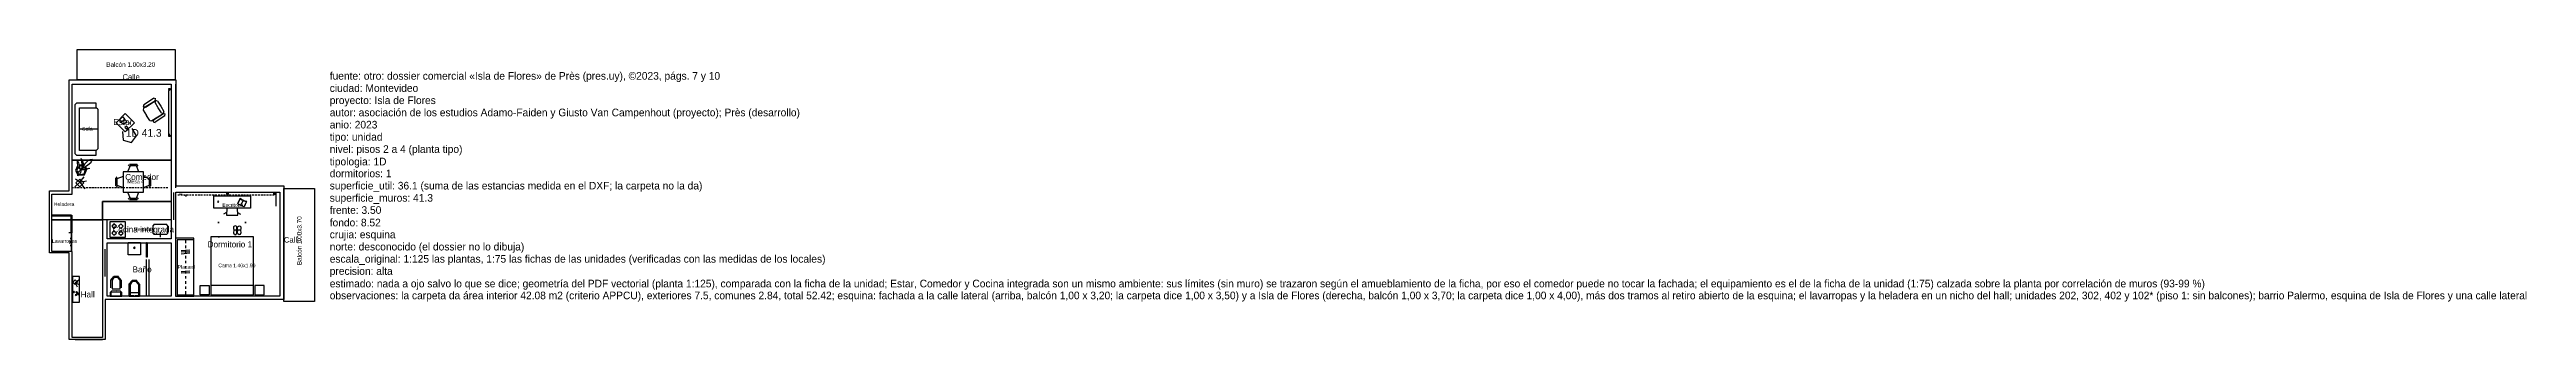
# Model space of a CAD drawing. Header units: metres. Extents: x 0 to 81.1, y 0 to 9.5.
import ezdxf

# ---------------------------------------------------------------- set-up
doc = ezdxf.new("R2010")
doc.units = ezdxf.units.M
for name, color, linetype in [('Trazo_Cotas', 9, 'Continuous'), ('Trazo_Datos', 7, 'Continuous'), ('Trazo_Entrada', 1, 'Continuous'), ('Trazo_Equipamiento', 8, 'Continuous'), ('Trazo_Estancias', 3, 'Continuous'), ('Trazo_Fachada', 30, 'Continuous'), ('Trazo_Puertas', 1, 'Continuous'), ('Trazo_Unidad', 7, 'Continuous'), ('Trazo_Ventanas', 5, 'Continuous')]:
    doc.layers.add(name, color=color, linetype=linetype)

msp = doc.modelspace()

# ---------------------------------------------------------------- linework, layer by layer
at = {"layer": 'Trazo_Cotas'}
for points in [[(0.91, 8.52), (0.91, 9.51), (4.12, 9.51), (4.12, 8.52)], [(7.68, 1.25), (7.68, 4.95), (8.68, 4.95), (8.68, 1.25)]]:
    msp.add_lwpolyline(points, close=True, dxfattribs=at)
at = {"layer": 'Trazo_Entrada'}
msp.add_line((0.84, 0), (1.73, 0), dxfattribs=at)
at = {"layer": 'Trazo_Equipamiento', "color": 8}
for p, q in [((3.91, 6.74), (3.91, 8.17)), ((0.79, 4.97), (0.73, 4.97)), ((0.88, 4.97), (0.82, 4.97)), ((0.98, 4.97), (0.91, 4.97)), ((1.07, 4.97), (1.01, 4.97)), ((1.16, 4.97), (1.1, 4.97)), ((1.26, 4.97), (1.19, 4.97)), ((1.35, 4.97), (1.29, 4.97)), ((1.45, 4.97), (1.38, 4.97)), ((1.54, 4.97), (1.47, 4.97)), ((1.63, 4.97), (1.57, 4.97)), ((1.72, 4.97), (1.66, 4.97)), ((1.82, 4.97), (1.76, 4.97)), ((1.91, 4.97), (1.85, 4.97)), ((2.01, 4.97), (1.94, 4.97)), ((2.1, 4.97), (2.04, 4.97)), ((2.19, 4.97), (2.13, 4.97)), ((2.29, 4.97), (2.23, 4.97)), ((2.38, 4.97), (2.32, 4.97)), ((2.47, 4.97), (2.41, 4.97)), ((2.57, 4.97), (2.51, 4.97)), ((2.66, 4.97), (2.6, 4.97)), ((2.76, 4.97), (2.69, 4.97)), ((2.85, 4.97), (2.79, 4.97)), ((2.94, 4.97), (2.88, 4.97)), ((3.04, 4.97), (2.98, 4.97)), ((3.13, 4.97), (3.07, 4.97)), ((3.23, 4.97), (3.16, 4.97)), ((3.32, 4.97), (3.26, 4.97)), ((3.41, 4.97), (3.35, 4.97)), ((3.51, 4.97), (3.45, 4.97)), ((3.6, 4.97), (3.54, 4.97)), ((3.69, 4.97), (3.63, 4.97)), ((3.79, 4.97), (3.73, 4.97)), ((3.88, 4.97), (3.82, 4.97)), ((4.26, 4.73), (4.2, 4.73)), ((4.36, 4.73), (4.3, 4.73)), ((4.45, 4.73), (4.39, 4.73)), ((4.55, 4.73), (4.48, 4.73)), ((4.64, 4.73), (4.58, 4.73)), ((4.73, 4.73), (4.67, 4.73)), ((4.83, 4.73), (4.77, 4.73)), ((4.92, 4.73), (4.86, 4.73)), ((5.01, 4.73), (4.95, 4.73)), ((5.11, 4.73), (5.05, 4.73)), ((5.2, 4.73), (5.14, 4.73)), ((5.3, 4.73), (5.23, 4.73)), ((5.39, 4.73), (5.33, 4.73)), ((5.48, 4.73), (5.42, 4.73)), ((5.58, 4.73), (5.52, 4.73)), ((5.67, 4.73), (5.61, 4.73)), ((5.77, 4.73), (5.7, 4.73)), ((5.86, 4.73), (5.8, 4.73)), ((5.95, 4.73), (5.89, 4.73)), ((6.05, 4.73), (5.99, 4.73)), ((6.14, 4.73), (6.08, 4.73)), ((6.23, 4.73), (6.17, 4.73)), ((6.33, 4.73), (6.27, 4.73)), ((6.42, 4.73), (6.36, 4.73)), ((6.52, 4.73), (6.45, 4.73)), ((6.61, 4.73), (6.55, 4.73)), ((6.7, 4.73), (6.64, 4.73)), ((6.8, 4.73), (6.74, 4.73)), ((6.89, 4.73), (6.83, 4.73)), ((6.99, 4.73), (6.92, 4.73)), ((7.08, 4.73), (7.01, 4.73)), ((7.17, 4.73), (7.11, 4.73)), ((7.27, 4.73), (7.21, 4.73)), ((7.36, 4.73), (7.3, 4.73)), ((7.43, 4.37), (7.43, 4.83)), ((0.72, 3.29), (0.72, 3.35)), ((3.98, 3.92), (1.88, 3.92)), ((3.43, 3.78), (3.39, 3.74)), ((3.39, 3.48), (3.39, 3.74)), ((3.39, 3.48), (3.43, 3.44)), ((3.43, 3.78), (3.83, 3.78)), ((3.62, 3.44), (3.43, 3.44)), ((3.62, 3.53), (3.62, 3.36)), ((3.64, 3.36), (3.64, 3.53)), ((3.83, 3.44), (3.64, 3.44)), ((3.87, 3.74), (3.83, 3.78)), ((3.83, 3.44), (3.87, 3.48)), ((3.87, 3.74), (3.87, 3.48)), ((0.63, 2.9), (0.72, 2.9)), ((0.69, 3.23), (0.69, 3.16)), ((0.72, 3.16), (0.72, 3.23)), ((0.72, 3.16), (0.72, 3.23)), ((0.72, 3.04), (0.72, 3.1)), ((0.72, 2.9), (0.72, 2.98)), ((3.18, 1.42), (3.18, 2.62)), ((3.26, 1.42), (3.26, 2.62)), ((2.1, 2.07), (2, 1.95)), ((2.11, 2.03), (2.05, 1.95)), ((2.05, 1.95), (2.05, 1.66)), ((2.05, 1.66), (2.31, 1.66)), ((2.26, 2.07), (2.11, 2.07)), ((2.25, 2.03), (2.11, 2.03)), ((2.31, 1.95), (2.24, 2.03)), ((2.35, 1.95), (2.25, 2.07)), ((2.31, 1.66), (2.31, 1.95)), ((2.71, 1.94), (2.6, 1.82)), ((2.6, 1.81), (2.6, 1.42)), ((2.71, 1.9), (2.65, 1.82)), ((2.65, 1.43), (2.65, 1.81)), ((2.86, 1.94), (2.71, 1.94)), ((2.85, 1.9), (2.71, 1.9)), ((2.91, 1.82), (2.84, 1.9)), ((2.95, 1.82), (2.85, 1.94)), ((2.91, 1.81), (2.91, 1.43)), ((2.03, 1.59), (1.99, 1.54)), ((1.99, 1.54), (1.99, 1.42)), ((2.02, 1.42), (2.02, 1.54)), ((2.04, 1.55), (2.18, 1.56)), ((2.18, 1.56), (2.33, 1.55)), ((2.37, 1.54), (2.32, 1.59)), ((2.34, 1.42), (2.34, 1.54)), ((2.61, 1.42), (2.95, 1.42)), ((2.76, 1.43), (2.66, 1.43)), ((2.89, 1.53), (2.67, 1.53)), ((2.91, 1.43), (2.8, 1.43))]:
    msp.add_line(p, q, dxfattribs=at)
at = {"layer": 'Trazo_Equipamiento', "color": 9}
for p, q in [((0.88, 7.75), (0.83, 7.7)), ((0.83, 7.7), (0.83, 6.1)), ((1.53, 7.75), (0.88, 7.75)), ((1.58, 7.55), (1.53, 7.6)), ((1.58, 7.55), (1.58, 6.25)), ((3.09, 7.7), (3.07, 7.63)), ((3.07, 7.64), (3.14, 7.62)), ((3.08, 7.59), (3.07, 7.52)), ((3.07, 7.52), (3.18, 7.35)), ((3.47, 7.83), (3.08, 7.59)), ((3.41, 7.9), (3.09, 7.7)), ((3.14, 7.62), (3.46, 7.83)), ((3.29, 7.18), (3.18, 7.35)), ((3.74, 7.41), (3.35, 7.17)), ((3.48, 7.89), (3.41, 7.91)), ((3.41, 7.2), (3.73, 7.41)), ((3.46, 7.83), (3.47, 7.89)), ((3.78, 7.33), (3.46, 7.13)), ((3.79, 7.39), (3.73, 7.41)), ((3.78, 7.33), (3.79, 7.4)), ((1.58, 6.9), (0.98, 6.9)), ((2.29, 7.2), (2.39, 7.3)), ((2.29, 7.2), (2.35, 7.13)), ((2.35, 7.13), (2.42, 7.06)), ((2.46, 7.22), (2.36, 7.13)), ((2.46, 7.22), (2.36, 7.13)), ((2.4, 7.3), (2.46, 7.23)), ((2.42, 7.05), (2.53, 7.15)), ((2.46, 7.23), (2.53, 7.15)), ((3.29, 7.18), (3.35, 7.17)), ((3.41, 7.2), (3.39, 7.14)), ((3.39, 7.14), (3.46, 7.12)), ((0.83, 6.1), (0.88, 6.05)), ((1.05, 5.73), (0.98, 5.72)), ((1.05, 5.69), (0.98, 5.68)), ((1.53, 6.2), (1.58, 6.25)), ((2.62, 5.68), (2.58, 5.73)), ((2.87, 5.74), (2.62, 5.74)), ((2.87, 5.68), (2.9, 5.73)), ((0.99, 5.16), (0.83, 5.01)), ((0.99, 5.16), (0.85, 5.26)), ((0.99, 5.16), (1.13, 5.33)), ((0.99, 5.16), (1.21, 5.2)), ((0.99, 5.16), (1.16, 4.94)), ((1.18, 5.59), (1.14, 5.65)), ((1.22, 5.6), (1.17, 5.68)), ((2.16, 5.29), (2.16, 5.04)), ((2.22, 5.29), (2.18, 5.33)), ((2.22, 5.04), (2.18, 5)), ((3.26, 5.29), (3.31, 5.33)), ((3.26, 5.04), (3.31, 5)), ((3.32, 5.04), (3.32, 5.29)), ((2.62, 4.65), (2.58, 4.6)), ((2.62, 4.59), (2.87, 4.59)), ((2.87, 4.65), (2.9, 4.6)), ((5.8, 4.17), (5.7, 4.11)), ((6.16, 4.17), (6.26, 4.11)), ((6.27, 4.41), (6.36, 4.57)), ((4.46, 3.16), (4.46, 3.27)), ((6.13, 3.59), (6.04, 3.59)), ((6.26, 3.59), (6.17, 3.59)), ((4.6, 2.93), (4.31, 2.91)), ((4.6, 2.93), (4.31, 2.91)), ((4.6, 2.88), (4.31, 2.86)), ((4.6, 2.88), (4.31, 2.86)), ((4.6, 2.83), (4.31, 2.8)), ((4.6, 2.83), (4.31, 2.8)), ((4.46, 3), (4.46, 3.08)), ((4.46, 2.83), (4.46, 2.91)), ((4.46, 2.66), (4.46, 2.74)), ((4.46, 2.5), (4.46, 2.58)), ((0.84, 1.86), (0.97, 1.97)), ((0.84, 1.86), (0.97, 1.8)), ((0.84, 1.86), (0.9, 1.73)), ((4.6, 2.24), (4.31, 2.22)), ((4.6, 2.24), (4.31, 2.22)), ((4.6, 2.19), (4.31, 2.17)), ((4.6, 2.19), (4.31, 2.17)), ((4.46, 2.33), (4.46, 2.41)), ((4.46, 2.16), (4.46, 2.25)), ((4.46, 2), (4.46, 2.08)), ((4.46, 1.83), (4.46, 1.91)), ((4.46, 1.66), (4.46, 1.74)), ((6.68, 1.77), (5.28, 1.77)), ((4.46, 1.47), (4.46, 1.58))]:
    msp.add_line(p, q, dxfattribs=at)
at = {"layer": 'Trazo_Equipamiento', "color": 8}
for points in [[(3.95, 8.23), (3.95, 8.2), (3.91, 8.2), (3.91, 8.23)], [(3.91, 8.15), (3.92, 8.15), (3.92, 8.19), (3.95, 8.19), (3.95, 8.2), (3.91, 8.2)], [(3.91, 6.74), (3.92, 6.74), (3.92, 6.7), (3.91, 6.7)], [(3.95, 6.7), (3.95, 6.66), (3.91, 6.66), (3.91, 6.7)], [(0.71, 4.06), (0.71, 4.08), (0.06, 4.08), (0.06, 4.06)], [(0.71, 3.5), (0.71, 4.08), (0.73, 4.08), (0.73, 3.5)], [(5.85, 4.8), (5.85, 4.76), (5.81, 4.76), (5.81, 4.8)], [(5.86, 4.76), (5.86, 4.8), (5.85, 4.8), (5.85, 4.76)], [(7.39, 4.8), (7.39, 4.76), (7.35, 4.76), (7.35, 4.8)], [(7.35, 4.76), (7.35, 4.8), (7.35, 4.76)], [(0.71, 3.5), (0.71, 2.9), (0.73, 2.9), (0.73, 3.5)], [(2.49, 3.36), (2.49, 3.86), (1.97, 3.86), (1.97, 3.36)], [(2.11, 3.79), (2.04, 3.72), (2.11, 3.64), (2.19, 3.72)], [(2.11, 3.57), (2.04, 3.49), (2.11, 3.42), (2.19, 3.49)], [(2.34, 3.79), (2.26, 3.72), (2.34, 3.64), (2.41, 3.72)], [(2.34, 3.57), (2.26, 3.49), (2.34, 3.42), (2.41, 3.49)], [(2.98, 3.18), (2.98, 2.78), (2.58, 2.78), (2.58, 3.18)], [(2.78, 2.98), (2.81, 3.01), (2.78, 3.04), (2.75, 3.01)], [(3.2, 3.18), (3.2, 2.7), (3.18, 2.7), (3.18, 3.18)]]:
    msp.add_lwpolyline(points, close=True, dxfattribs=at)
at = {"layer": 'Trazo_Equipamiento', "color": 9}
for points in [[(0.88, 6.05), (1.53, 6.05), (1.53, 6.2), (0.98, 6.2), (0.98, 7.6), (1.53, 7.6), (1.53, 7.75)], [(1.53, 6.2), (0.98, 6.2), (0.98, 7.6), (1.53, 7.6)], [(3.54, 7.82), (3.47, 7.84), (3.45, 7.77)], [(3.67, 7.43), (3.56, 7.6), (3.46, 7.77)], [(3.54, 7.82), (3.65, 7.65), (3.75, 7.48)], [(3.67, 7.43), (3.74, 7.41), (3.75, 7.48)], [(2.39, 6.82), (2.41, 6.54), (2.68, 6.46), (2.85, 6.68), (2.71, 6.92)], [(2.59, 7.09), (2.66, 7.11), (2.66, 7.1), (2.6, 7.09)], [(0.92, 5.69), (0.85, 5.54), (0.93, 5.39)], [(1.05, 5.59), (1.03, 5.59), (1.01, 5.6), (1, 5.61), (0.99, 5.63), (0.99, 5.67), (0.98, 5.72), (0.97, 5.75), (0.96, 5.79), (0.94, 5.83), (0.91, 5.86)], [(0.91, 5.86), (0.91, 5.77), (0.92, 5.73), (0.93, 5.68), (0.94, 5.65), (0.96, 5.63), (0.97, 5.61), (1.01, 5.59), (1.05, 5.59)], [(1.05, 5.59), (1.09, 5.67), (1.1, 5.72), (1.11, 5.74), (1.11, 5.76), (1.1, 5.79), (1.1, 5.81), (1.08, 5.86), (1.06, 5.9), (1.03, 5.94)], [(1.03, 5.94), (1.05, 5.85), (1.05, 5.81), (1.06, 5.76), (1.06, 5.67), (1.05, 5.59)], [(1.05, 5.59), (1.25, 5.73), (1.3, 5.76), (1.36, 5.82), (1.38, 5.85), (1.41, 5.9)], [(1.41, 5.9), (1.34, 5.89), (1.32, 5.89), (1.29, 5.88), (1.23, 5.84), (1.14, 5.75), (1.11, 5.7), (1.08, 5.64), (1.05, 5.59)], [(2.93, 5.5), (2.85, 5.7), (2.64, 5.7), (2.55, 5.5)], [(0.94, 5.66), (0.89, 5.55), (0.94, 5.44)], [(1.05, 5.59), (1.04, 5.56), (1.02, 5.53), (1.01, 5.47), (1, 5.44), (0.93, 5.37)], [(0.93, 5.37), (0.93, 5.41), (0.95, 5.47), (0.96, 5.49), (0.98, 5.52), (1.05, 5.59)], [(0.94, 5.39), (1.15, 5.4), (1.22, 5.59)], [(0.97, 5.41), (1.13, 5.43), (1.18, 5.58)], [(1.05, 5.59), (1.09, 5.58), (1.15, 5.58), (1.19, 5.59), (1.26, 5.61), (1.32, 5.62)], [(1.28, 5.61), (1.26, 5.6), (1.17, 5.57), (1.14, 5.57), (1.1, 5.56), (1.07, 5.56), (1.06, 5.57), (1.05, 5.59)], [(2.41, 5.35), (2.21, 5.27), (2.21, 5.06), (2.41, 4.98)], [(3.08, 4.98), (3.27, 5.06), (3.27, 5.27), (3.08, 5.35)], [(2.55, 4.83), (2.64, 4.63), (2.85, 4.63), (2.93, 4.83)], [(5.81, 4.31), (5.8, 4.08), (6.17, 4.08), (6.16, 4.31)], [(6.17, 4.47), (6.23, 4.59), (6.25, 4.63)], [(6.17, 4.46), (6.23, 4.58), (6.25, 4.61)], [(6.17, 4.46), (6.19, 4.44), (6.22, 4.43), (6.24, 4.42), (6.27, 4.41)], [(6.25, 4.63), (6.28, 4.61), (6.3, 4.59), (6.36, 4.57)], [(6.25, 4.61), (6.27, 4.6), (6.3, 4.58), (6.33, 4.57), (6.35, 4.56)], [(6.37, 4.35), (6.34, 4.36), (6.32, 4.38), (6.29, 4.39), (6.27, 4.41)], [(6.45, 4.51), (6.42, 4.52), (6.38, 4.54), (6.35, 4.56)], [(6.46, 4.52), (6.43, 4.53), (6.41, 4.54), (6.38, 4.55), (6.36, 4.57)], [(6.37, 4.35), (6.39, 4.37), (6.4, 4.39), (6.41, 4.43), (6.45, 4.51)], [(6.38, 4.36), (6.4, 4.38), (6.41, 4.4), (6.42, 4.44), (6.46, 4.52)]]:
    msp.add_lwpolyline(points, dxfattribs=at)
for points in [[(2.48, 7.41), (2.18, 7.11), (2.48, 6.81), (2.78, 7.11)], [(2.52, 7), (2.47, 6.95), (2.52, 6.9), (2.57, 6.95)], [(0.99, 5.26), (0.86, 5.14), (0.99, 5.01), (1.12, 5.14)], [(3.08, 4.83), (3.08, 5.5), (2.41, 5.5), (2.41, 4.83)], [(6.58, 4.71), (6.58, 4.31), (5.38, 4.31), (5.38, 4.71)], [(5.52, 4.54), (5.5, 4.52), (5.52, 4.49), (5.55, 4.52)], [(4.73, 1.42), (4.73, 3.32), (4.13, 3.32), (4.13, 1.42)], [(4.73, 1.47), (4.73, 3.27), (4.18, 3.27), (4.18, 1.47)], [(5.28, 3.37), (5.28, 1.47), (6.68, 1.47), (6.68, 3.37)], [(5.57, 3.37), (5.53, 3.37)], [(5.54, 3.82), (5.54, 3.86)], [(6.08, 3.73), (6.04, 3.71), (6.03, 3.69), (6.03, 3.63), (6.04, 3.58), (6.03, 3.5), (6.04, 3.47), (6.06, 3.45), (6.06, 3.44), (6.08, 3.43), (6.11, 3.44), (6.11, 3.45), (6.13, 3.47), (6.14, 3.5), (6.13, 3.58), (6.14, 3.63), (6.14, 3.69), (6.13, 3.71), (6.11, 3.72)], [(6.21, 3.73), (6.24, 3.72), (6.26, 3.71), (6.27, 3.69), (6.27, 3.63), (6.26, 3.58), (6.27, 3.5), (6.26, 3.47), (6.25, 3.46), (6.25, 3.45), (6.24, 3.44), (6.21, 3.43), (6.17, 3.47), (6.16, 3.5), (6.17, 3.58), (6.16, 3.63), (6.16, 3.69), (6.18, 3.71), (6.2, 3.72)], [(6.4, 3.84), (6.44, 3.84)], [(0.98, 1.22), (0.98, 2.07), (0.75, 2.07), (0.75, 1.22)], [(0.84, 1.96), (0.76, 1.88), (0.84, 1.8), (0.92, 1.88)], [(5.23, 1.77), (5.23, 1.47), (4.93, 1.47), (4.93, 1.77)], [(6.73, 1.77), (6.73, 1.47), (7.03, 1.47), (7.03, 1.77)], [(0.8, 1.58), (0.77, 1.56), (0.8, 1.53), (0.82, 1.56)], [(0.87, 1.48), (0.84, 1.46), (0.87, 1.44), (0.89, 1.46)], [(0.87, 1.56), (0.88, 1.57), (0.89, 1.56), (0.9, 1.56), (0.9, 1.55), (0.91, 1.55), (0.93, 1.53), (0.93, 1.52), (0.95, 1.5), (0.95, 1.46), (0.94, 1.46), (0.9, 1.5), (0.9, 1.51), (0.87, 1.54)]]:
    msp.add_lwpolyline(points, close=True, dxfattribs=at)
at = {"layer": 'Trazo_Equipamiento', "color": 8}
for points in [[(4.35, 4.75), (4.32, 4.76), (4.26, 4.77)], [(4.49, 4.69), (4.41, 4.73), (4.4, 4.73)], [(0.72, 3.41), (0.72, 3.5), (0.63, 3.5)], [(0.72, 3.29), (0.72, 3.32), (0.69, 3.32), (0.69, 3.29)], [(0.69, 3.1), (0.69, 3.07), (0.72, 3.07)], [(2, 1.95), (2, 1.76), (2, 1.69)], [(2.36, 1.69), (2.36, 1.76), (2.36, 1.95)], [(2.96, 1.42), (2.96, 1.65), (2.96, 1.81)], [(1.99, 1.42), (2.37, 1.42), (2.37, 1.54)], [(2.33, 1.59), (2.18, 1.6), (2.03, 1.59)]]:
    msp.add_lwpolyline(points, dxfattribs=at)
at = {"layer": 'Trazo_Estancias', "color": 2}
msp.add_lwpolyline([(0.74, 5.88), (0.74, 8.37), (3.99, 8.37), (3.99, 5.88)], close=True, dxfattribs=at)
at = {"layer": 'Trazo_Estancias', "color": 40}
msp.add_lwpolyline([(0.08, 3.92), (0.08, 4.77), (0.74, 4.77), (0.74, 5.88), (3.99, 5.88), (3.99, 4.53), (1.73, 4.53), (1.73, 3.92)], close=True, dxfattribs=at)
at = {"layer": 'Trazo_Estancias', "color": 30}
msp.add_lwpolyline([(1.89, 3.3), (1.89, 3.92), (1.73, 3.92), (1.73, 4.53), (3.99, 4.53), (3.99, 3.3)], close=True, dxfattribs=at)
at = {"layer": 'Trazo_Estancias', "color": 5}
msp.add_lwpolyline([(4.14, 1.42), (4.14, 4.83), (7.54, 4.83), (7.54, 1.42)], close=True, dxfattribs=at)
at = {"layer": 'Trazo_Estancias', "color": 8}
msp.add_lwpolyline([(0.74, 0.07), (0.74, 2.89), (0.08, 2.89), (0.08, 3.92), (1.73, 3.92), (1.73, 0.07)], close=True, dxfattribs=at)
at = {"layer": 'Trazo_Estancias', "color": 4}
msp.add_lwpolyline([(1.89, 1.42), (1.89, 3.17), (3.99, 3.17), (3.99, 1.42)], close=True, dxfattribs=at)
at = {"layer": 'Trazo_Fachada'}
for p, q in [((0.64, 8.52), (4.14, 8.52)), ((4.14, 8.52), (4.14, 5.04)), ((4.14, 5.04), (7.68, 5.04)), ((7.68, 5.04), (7.68, 1.31))]:
    msp.add_line(p, q, dxfattribs=at)
at = {"layer": 'Trazo_Puertas'}
for p, q in [((4.07, 3.92), (4.07, 4.82)), ((1.82, 2.07), (1.82, 2.96))]:
    msp.add_line(p, q, dxfattribs=at)
at = {"layer": 'Trazo_Unidad'}
msp.add_lwpolyline([(0.64, 0), (0.64, 2.84), (0, 2.84), (0, 4.88), (0.64, 4.88), (0.64, 8.52), (4.14, 8.52), (4.14, 5.04), (7.68, 5.04), (7.68, 1.31), (1.82, 1.31), (1.82, 0)], close=True, dxfattribs=at)
at = {"layer": 'Trazo_Ventanas'}
for p, q in [((1.14, 8.52), (3.54, 8.52)), ((4.14, 4.97), (4.14, 8.37)), ((4.14, 5.04), (7.45, 5.04)), ((7.68, 1.42), (7.68, 4.36))]:
    msp.add_line(p, q, dxfattribs=at)

# ---------------------------------------------------------------- texts
at = {"layer": 'Trazo_Cotas'}
msp.add_text('Balcón 1.00x3.20', height=0.15, dxfattribs=at).set_placement((1.86, 8.94))
msp.add_text('Balcón 1.00x3.70', height=0.15, rotation=90, dxfattribs=at).set_placement((8.26, 2.44))
at = {"layer": 'Trazo_Datos'}
for s, p in [('fuente: otro: dossier comercial «Isla de Flores» de Près (pres.uy), ©2023, págs. 7 y 10', (9.18, 8.52)), ('ciudad: Montevideo', (9.18, 8.12)), ('autor: asociación de los estudios Adamo-Faiden y Giusto Van Campenhout (proyecto); Près (desarrollo)', (9.18, 7.32)), ('proyecto: Isla de Flores', (9.18, 7.72)), ('tipo: unidad', (9.18, 6.52)), ('anio: 2023', (9.18, 6.92)), ('tipologia: 1D', (9.18, 5.71)), ('nivel: pisos 2 a 4 (planta tipo)', (9.18, 6.12)), ('superficie_util: 36.1 (suma de las estancias medida en el DXF; la carpeta no la da)', (9.18, 4.92)), ('dormitorios: 1', (9.18, 5.32)), ('frente: 3.50', (9.18, 4.12)), ('superficie_muros: 41.3', (9.18, 4.52)), ('fondo: 8.52', (9.18, 3.71)), ('crujia: esquina', (9.18, 3.32)), ('escala_original: 1:125 las plantas, 1:75 las fichas de las unidades (verificadas con las medidas de los locales)', (9.18, 2.52)), ('norte: desconocido (el dossier no lo dibuja)', (9.18, 2.92)), ('estimado: nada a ojo salvo lo que se dice; geometría del PDF vectorial (planta 1:125), comparada con la ficha de la unidad; Estar, Comedor y Cocina integrada son un mismo ambiente: sus límites (sin muro) se trazaron según el amueblamiento de la ficha, por eso el comedor puede no tocar la fachada; el equipamiento es el de la ficha de la unidad (1:75) calzada sobre la planta por correlación de muros (93-99 %)', (9.18, 1.71)), ('precision: alta', (9.18, 2.12)), ('observaciones: la carpeta da área interior 42.08 m2 (criterio APPCU), exteriores 7.5, comunes 2.84, total 52.42; esquina: fachada a la calle lateral (arriba, balcón 1,00 x 3,20; la carpeta dice 1,00 x 3,50) y a Isla de Flores (derecha, balcón 1,00 x 3,70; la carpeta dice 1,00 x 4,00), más dos tramos al retiro abierto de la esquina; el lavarropas y la heladera en un nicho del hall; unidades 202, 302, 402 y 102* (piso 1: sin balcones); barrio Palermo, esquina de Isla de Flores y una calle lateral', (9.18, 1.32))]:
    msp.add_text(s, height=0.25, dxfattribs=at).set_placement(p)
at = {"layer": 'Trazo_Equipamiento', "color": 8}
for s, p in [('Sofa', (1.07, 6.85)), ('Mesa 4', (2.55, 5.12)), ('Heladera', (0.14, 4.38)), ('Escritorio', (5.66, 4.35)), ('Lavarropas', (0.08, 3.17)), ('Mesada', (2.75, 3.56)), ('Placard', (4.2, 2.32)), ('Cama 1.40x1.90', (5.53, 2.37))]:
    msp.add_text(s, height=0.12, dxfattribs=at).set_placement(p)
at = {"layer": 'Trazo_Estancias', "color": 2}
msp.add_text('Estar', height=0.2, dxfattribs=at).set_placement((2.09, 7.03))
at = {"layer": 'Trazo_Estancias', "color": 40}
msp.add_text('Comedor', height=0.2, dxfattribs=at).set_placement((2.48, 5.23))
at = {"layer": 'Trazo_Estancias', "color": 30}
msp.add_text('Cocina integrada', height=0.2, dxfattribs=at).set_placement((2.06, 3.51))
at = {"layer": 'Trazo_Estancias', "color": 5}
msp.add_text('Dormitorio 1', height=0.2, dxfattribs=at).set_placement((5.18, 3.02))
at = {"layer": 'Trazo_Estancias', "color": 4}
msp.add_text('Baño', height=0.2, dxfattribs=at).set_placement((2.72, 2.2))
at = {"layer": 'Trazo_Estancias', "color": 8}
msp.add_text('Hall', height=0.2, dxfattribs=at).set_placement((1.02, 1.38))
at = {"layer": 'Trazo_Fachada'}
for p in [(2.39, 8.52), (7.68, 3.18)]:
    msp.add_text('Calle', height=0.18, dxfattribs=at).set_placement(p)
at = {"layer": 'Trazo_Unidad'}
msp.add_text('1D 41.3', height=0.25, dxfattribs=at).set_placement((2.5, 6.65))

doc.saveas('drawing.dxf')
